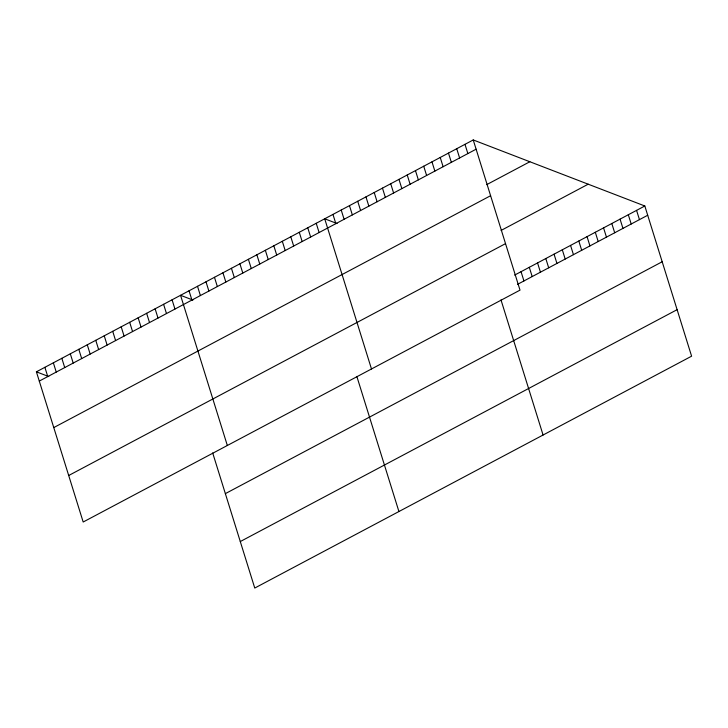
<?xml version="1.0" encoding="UTF-8"?>
<svg xmlns="http://www.w3.org/2000/svg" width="728" height="728" viewBox="0 0 728 728"><rect width="100%" height="100%" fill="white"/><g stroke="black" fill="none" stroke-linecap="round" stroke-linejoin="round"><path stroke-width="1.09" d="M473.236 139.949L520.01 290.135L83.183 522.012L36.4 371.817L473.236 139.949L644.817 205.988L691.6 356.183L254.764 588.051L212.685 452.934M39.285 381.081L476.112 149.204M486.768 184.612L529.857 161.743M53.772 427.582L490.599 195.714M501.101 230.43L588.197 184.193M68.696 475.502L505.523 243.634M514.632 275.093L644.817 205.988M517.517 284.357L647.702 215.251M225.362 493.63L662.189 261.762M240.286 541.55L677.113 309.673M337.064 223.542L324.706 218.782L371.489 368.978M192.911 300.054L180.553 295.304L227.336 445.49M36.4 371.817L48.758 376.576M636.572 210.374L639.457 219.629M628.319 214.751L631.203 224.015M620.065 219.128L622.95 228.392M611.811 223.514L614.696 232.769M603.567 227.891L606.451 237.146M595.313 232.268L598.198 241.532M587.059 236.655L589.944 245.909M578.815 241.032L581.69 250.286M570.561 245.409L573.446 254.673M562.307 249.786L565.192 259.05M554.053 254.172L556.938 263.427M545.809 258.549L548.694 267.813M537.555 262.926L540.44 272.19M529.302 267.312L532.186 276.567M521.048 271.69L523.933 280.944M464.983 144.326L467.867 153.59M456.729 148.703L459.614 157.967M500.991 299.9L543.079 435.016M448.475 153.089L451.36 162.344M440.231 157.466L443.115 166.721M431.977 161.844L434.862 171.107M423.723 166.221L426.608 175.484M415.47 170.607L418.354 179.862M407.225 174.984L410.11 184.248M398.971 179.361L401.856 188.625M390.718 183.747L393.602 193.002M382.464 188.124L385.349 197.388M374.219 192.501L377.104 201.765M365.966 196.888L368.85 206.142M357.712 201.265L360.597 210.519M349.467 205.642L352.343 214.906M341.214 210.019L344.098 219.283M332.96 214.405L335.845 223.66M316.225 223.287L319.11 232.541M356.838 376.421L398.926 511.538M307.753 227.782L310.638 237.046M299.272 232.287L302.156 241.541M290.791 236.791L293.675 246.046M282.309 241.286L285.194 250.55M273.828 245.791L276.713 255.046M265.347 250.286L268.232 259.55M256.875 254.791L259.76 264.055M248.394 259.295L251.278 268.55M239.912 263.791L242.797 273.055M231.431 268.295L234.316 277.55M222.95 272.791L225.835 282.055M214.469 277.295L217.353 286.559M205.997 281.8L208.881 291.054M197.516 286.295L200.4 295.559M189.034 290.8L191.919 300.054M172.072 299.8L174.957 309.063M163.591 304.304L166.475 313.559M155.119 308.799L158.003 318.063M146.637 313.304L149.522 322.568M138.156 317.808L141.041 327.063M129.675 322.304L132.56 331.568M121.194 326.808L124.079 336.063M112.713 331.313L115.597 340.567M104.24 335.808L107.125 345.072M95.759 340.313L98.644 349.567M87.278 344.808L90.163 354.072M78.797 349.313L81.682 358.576M70.316 353.817L73.2 363.072M61.835 358.312L64.719 367.576M53.362 362.817L56.247 372.072M44.881 367.312L47.766 376.576"/></g></svg>
